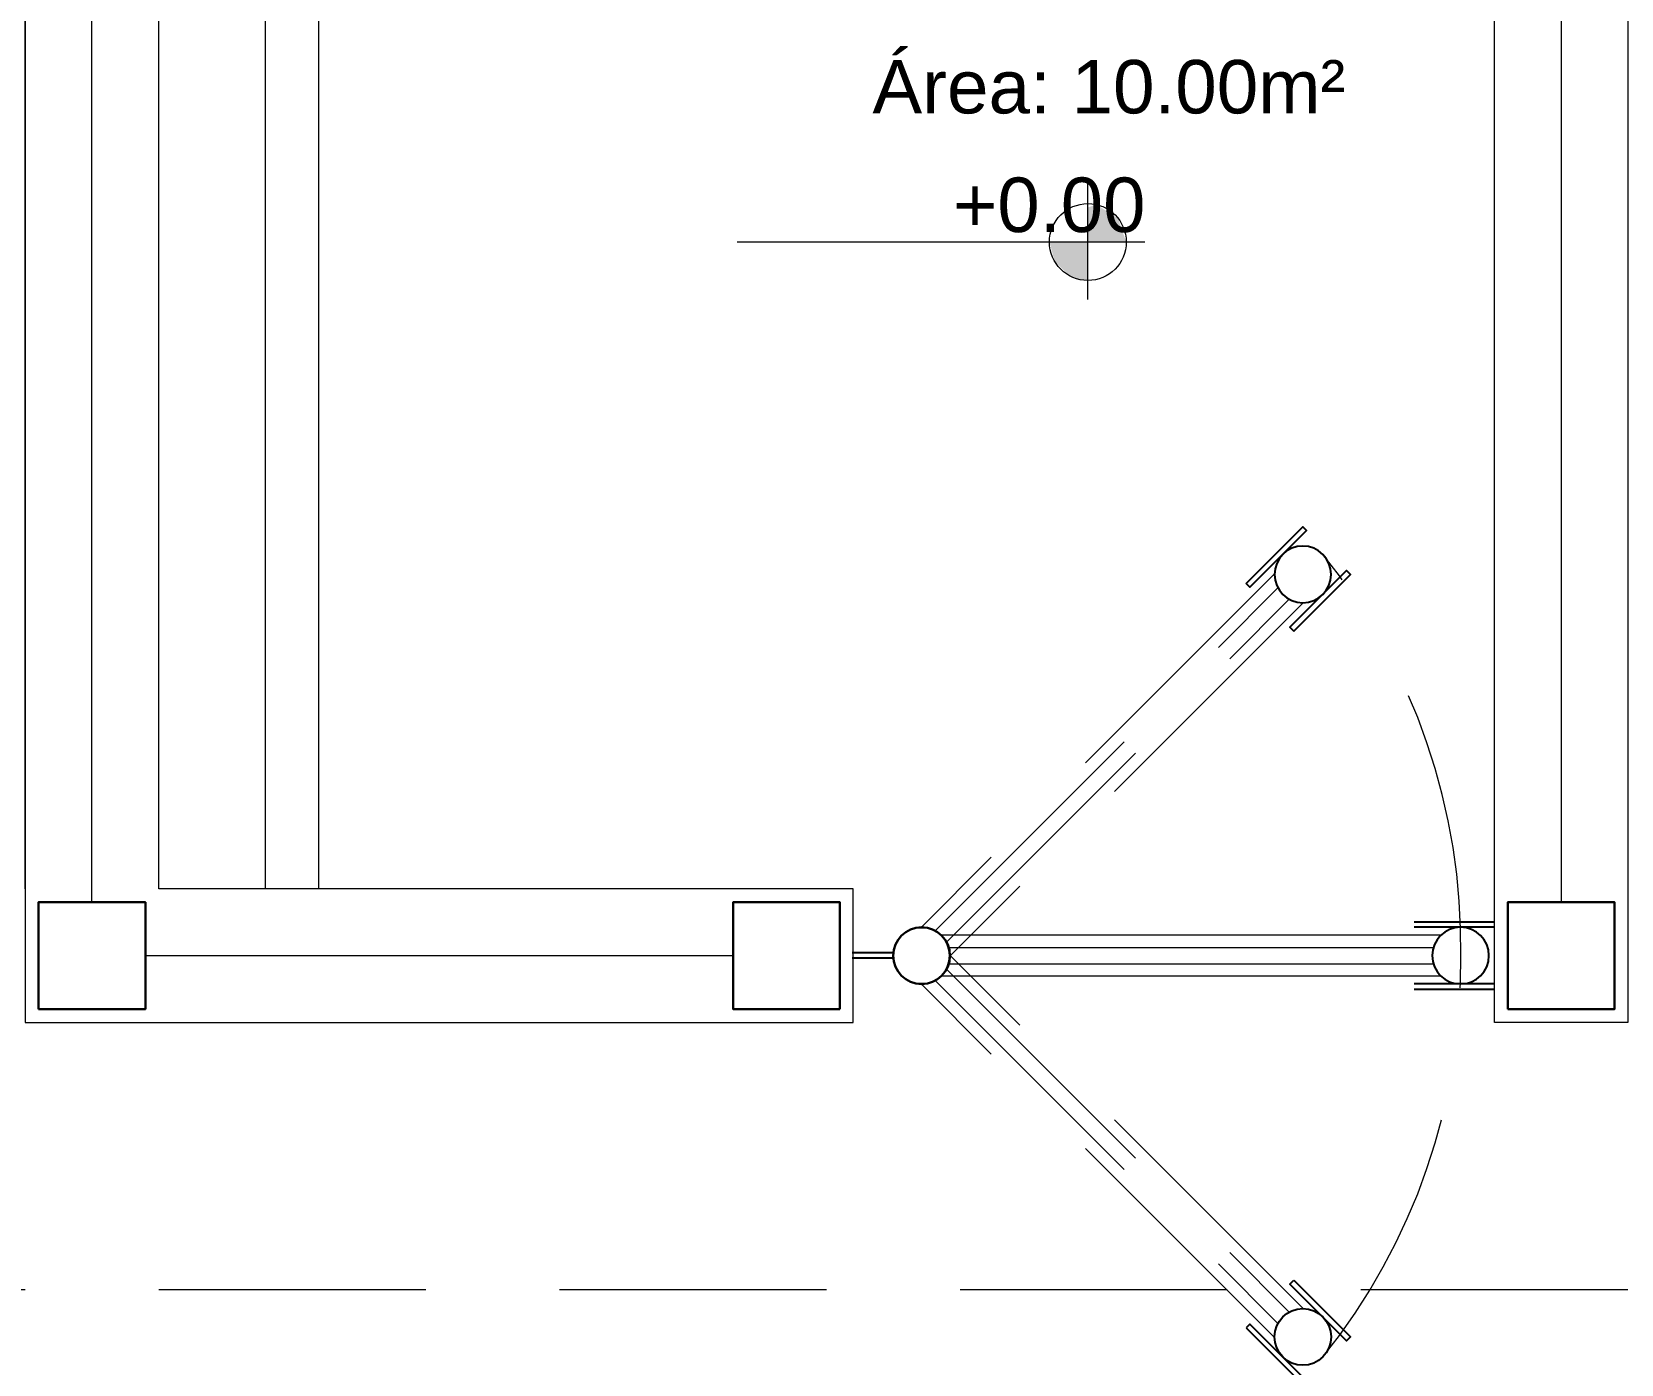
# Model space of a CAD drawing. Header units: metres. Extents: x 5 to 242, y -3 to 162.
# Drawn here: x 156.821 to 159.796, y 98.325 to 100.818 of the extents above; entities that cross this region are included whole.
import ezdxf

# ---------------------------------------------------------------- set-up
doc = ezdxf.new("R2010")
doc.units = ezdxf.units.M
doc.linetypes.add('IMPORT-Dashed _3_', pattern=[0.75, 0.5, -0.25])
doc.layers.add('1053_ARQ_BASE_MATADOURO_dwg', color=7, linetype='Continuous', lineweight=5, true_color=0x767676)
for name, color, linetype, lineweight in [('A-PAREDE', 7, 'Continuous', 30), ('A-PROJEÇÃO', 7, 'IMPORT-Dashed _3_', 15), ('A-TEXTO1', 7, 'Continuous', 5), ('A-VISTA01', 7, 'Continuous', 20), ('A-VISTA02', 7, 'Continuous', 15), ('A-VISTA03', 7, 'Continuous', 9), ('A-VISTA04', 7, 'Continuous', 5), ('A-VISTA06', 7, 'Continuous', 5)]:
    doc.layers.add(name, color=color, linetype=linetype, lineweight=lineweight)
doc.styles.add('Arial_1', font='arial.ttf', dxfattribs={"height": 0.102})
doc.styles.add('Arial_3', font='arial.ttf', dxfattribs={"height": 0.1})

# ---------------------------------------------------------------- blocks, each defined once
blk = doc.blocks.new('1053_ARQ_BASE_MATADOURO_dwg_A$C3BBF43EE-4039607-TÉRREO 1_20')
at = {"layer": 'A-PROJEÇÃO', "color": 253, "true_color": 0xaaaaaa}
for p, q in [((0.0998, 0.1011), (1.0352, 0.1011)), ((1.0212, 0.078), (0.1138, 0.078)), ((1.0212, 0.048), (0.1138, 0.048)), ((0.0998, 0.0249), (1.0352, 0.0249))]:
    blk.add_line(p, q, dxfattribs=at)
at = {"layer": 'A-PROJEÇÃO', "color": 253, "linetype": 'Continuous', "lineweight": 25, "true_color": 0xaaaaaa, "flags": 128}
for points in [[(0.15, 0.126), (0, 0.126), (0, 0.116), (0.15, 0.116)], [(0.15, 0), (0, 0), (0, 0.01), (0.15, 0.01)]]:
    blk.add_lwpolyline(points, close=True, dxfattribs=at)
at = {"layer": 'A-PROJEÇÃO', "color": 253, "linetype": 'Continuous', "lineweight": 25, "true_color": 0xaaaaaa}
for centre in [(0.063, 0.063), (1.072, 0.063)]:
    blk.add_circle(centre, 0.053, dxfattribs=at)
blk = doc.blocks.new('1053_ARQ_BASE_MATADOURO_dwg_A$C3BBF43EE-4039606-TÉRREO 1_20')
at = {"layer": 'A-PROJEÇÃO', "color": 253, "true_color": 0xaaaaaa}
for p, q in [((0.0998, 0.1011), (1.0352, 0.1011)), ((1.0212, 0.078), (0.1138, 0.078)), ((1.0212, 0.048), (0.1138, 0.048)), ((0.0998, 0.0249), (1.0352, 0.0249))]:
    blk.add_line(p, q, dxfattribs=at)
at = {"layer": 'A-PROJEÇÃO', "color": 253, "linetype": 'Continuous', "lineweight": 25, "true_color": 0xaaaaaa, "flags": 128}
for points in [[(0.15, 0.126), (0, 0.126), (0, 0.116), (0.15, 0.116)], [(0.15, 0), (0, 0), (0, 0.01), (0.15, 0.01)]]:
    blk.add_lwpolyline(points, close=True, dxfattribs=at)
at = {"layer": 'A-PROJEÇÃO', "color": 253, "linetype": 'Continuous', "lineweight": 25, "true_color": 0xaaaaaa}
for centre in [(0.063, 0.063), (1.072, 0.063)]:
    blk.add_circle(centre, 0.053, dxfattribs=at)
blk = doc.blocks.new('1053_ARQ_BASE_MATADOURO_dwg_Porteira_Curral_1-4039608-TÉRREO 1_20')
at = {"layer": 'A-PAREDE', "color": 253, "lineweight": 25, "true_color": 0xaaaaaa}
for p, q in [((207868.2993, 9278518.2534), (207868.2219, 9278518.2534)), ((207868.2993, 9278518.2434), (207868.2219, 9278518.2434))]:
    blk.add_line(p, q, dxfattribs=at)
for centre in [(207868.352, 9278518.2484), (207869.361, 9278518.2484)]:
    blk.add_ellipse(centre, major_axis=(0, 0.053), ratio=1, dxfattribs=at)
at = {"layer": 'A-VISTA02', "color": 253, "true_color": 0xaaaaaa}
for p, q in [((207869.3242, 9278518.2865), (207868.3889, 9278518.2865)), ((207869.3242, 9278518.2103), (207868.3889, 9278518.2103))]:
    blk.add_line(p, q, dxfattribs=at)
at = {"layer": 'A-VISTA03', "color": 253, "lineweight": 25, "true_color": 0xaaaaaa}
for p, q in [((207869.274, 9278518.3114), (207869.424, 9278518.3114)), ((207869.424, 9278518.3014), (207869.274, 9278518.3014)), ((207869.424, 9278518.1954), (207869.274, 9278518.1954)), ((207869.274, 9278518.1854), (207869.424, 9278518.1854))]:
    blk.add_line(p, q, dxfattribs=at)
at = {"layer": 'A-VISTA04', "color": 253, "true_color": 0xaaaaaa}
for p, q in [((207868.4029, 9278518.2634), (207869.3102, 9278518.2634)), ((207868.4029, 9278518.2334), (207869.3102, 9278518.2334))]:
    blk.add_line(p, q, dxfattribs=at)
blk = doc.blocks.new('1053_ARQ_BASE_MATADOURO_dwg_arq geral tgov-4039641-TÉRREO 1_20')
at = {"layer": 'A-TEXTO1', "lineweight": 9, "true_color": 0xe2e2e2}
h = blk.add_hatch(color=254, dxfattribs=at)
h.paths.add_polyline_path([(2.1888, 17.1667), (2.1888, 17.2385), (2.1169, 17.2385), (2.1265, 17.2026), (2.1528, 17.1763), (2.1702, 17.1691)])
h.paths.add_polyline_path([(2.1888, 17.2385), (2.2606, 17.2385), (2.245, 17.2833), (2.2048, 17.3086), (2.1888, 17.3033), (2.1888, 17.2545)])
at = {"layer": 'A-PAREDE', "color": 253, "true_color": 0xaaaaaa, "flags": 128}
for points in [[(0.2246, 15.8032), (0.4246, 15.8032), (0.4246, 16.0032), (0.2246, 16.0032)], [(1.7246, 15.8032), (1.5246, 15.8032), (1.5246, 16.0032), (1.7246, 16.0032)], [(2.9746, 15.8032), (3.1746, 15.8032), (3.1746, 16.0032), (2.9746, 16.0032)]]:
    blk.add_lwpolyline(points, close=True, dxfattribs=at)
at = {"layer": 'A-PROJEÇÃO', "color": 253, "true_color": 0xaaaaaa, "flags": 128}
blk.add_lwpolyline([(12.1996, 15.2781), (-3.0504, 15.2781), (-3.0504, 20.7782), (12.1996, 20.7782)], close=True, dxfattribs=at)
at = {"layer": 'A-PROJEÇÃO', "color": 253, "true_color": 0xaaaaaa}
for centre, start, end in [((1.7204, 15.9222), 359.0644, 38.8647), ((1.7204, 15.8841), 321.1353, 0.9356)]:
    blk.add_arc(centre, 1.1664, start, end, dxfattribs=at)
at = {"layer": 'A-TEXTO1', "color": 253, "true_color": 0xaaaaaa}
for p, q in [((2.1888, 17.1311), (2.1888, 17.3583)), ((2.2952, 17.2385), (1.5323, 17.2385))]:
    blk.add_line(p, q, dxfattribs=at)
blk.add_circle((2.1888, 17.2385), 0.0719, dxfattribs=at)
at = {"layer": 'A-VISTA01', "color": 253, "true_color": 0xaaaaaa, "flags": 128}
for points in [[(0.1996, 16.0281), (0.1996, 20.0282), (0.1996, 16.0281), (0.1996, 15.7781), (0.4496, 15.7781)], [(7.4496, 16.0281), (7.4496, 15.7781), (7.1996, 15.7781), (4.3996, 15.7781), (4.3996, 16.0282), (7.1996, 16.0282), (7.1996, 20.0282), (3.1996, 20.0282), (3.1996, 16.0282), (3.1996, 15.7781), (2.9496, 15.7781), (2.9496, 16.0281), (2.9496, 20.0282)], [(0.4496, 15.7782), (1.7496, 15.7782), (1.7496, 16.0282), (0.4496, 16.0282), (0.4496, 19.9261)]]:
    blk.add_lwpolyline(points, dxfattribs=at)
at = {"layer": 'A-VISTA04', "color": 253, "true_color": 0xaaaaaa}
for p, q in [((0.3246, 16.0032), (0.3246, 20.0532)), ((3.0746, 20.0532), (3.0746, 16.0032)), ((0.4246, 15.9032), (1.5246, 15.9032))]:
    blk.add_line(p, q, dxfattribs=at)
at = {"layer": 'A-VISTA06', "color": 253, "true_color": 0xaaaaaa}
for p, q in [((0.6496, 16.0281), (0.6496, 20.0281)), ((0.7496, 16.0281), (0.7496, 20.0281))]:
    blk.add_line(p, q, dxfattribs=at)
at = {"extrusion": (0, 0, -1)}
for name, p, zscale, rotation in [('1053_ARQ_BASE_MATADOURO_dwg_A$C3BBF43EE-4039606-TÉRREO 1_20', (-2.6802, 16.6166), -0.9999999999999999, 314.9999999998643), ('1053_ARQ_BASE_MATADOURO_dwg_Porteira_Curral_1-4039608-TÉRREO 1_20', (207866.4745, 9278534.1516), -1, 180)]:
    blk.add_blockref(name, p, dxfattribs=dict(at, zscale=zscale, rotation=rotation))
at = {"rotation": 135.0000000001357}
blk.add_blockref('1053_ARQ_BASE_MATADOURO_dwg_A$C3BBF43EE-4039607-TÉRREO 1_20', (2.6802, 15.1897), dxfattribs=at)
at = {"layer": 'A-TEXTO1', "attachment_point": 1, "line_spacing_factor": 0.941778}
for s, insert, char_height, width, style in [('Área: 10.00m²', (1.7855, 17.5792), 0.1, 1.057761, 'Arial_3'), ('+0.00', (1.9361, 17.3592), 0.102, 0.43082, 'Arial_1')]:
    blk.add_mtext(s, dxfattribs=dict(at, insert=insert, char_height=char_height, width=width, style=style))
blk = doc.blocks.new('1053_ARQ_BASE_MATADOURO_dwg-3625622-TÉRREO 1_20')
blk.add_blockref('1053_ARQ_BASE_MATADOURO_dwg_arq geral tgov-4039641-TÉRREO 1_20', (130.2098, 83.186))

msp = doc.modelspace()

# ---------------------------------------------------------------- block references
at = {"layer": '1053_ARQ_BASE_MATADOURO_dwg', "color": 253, "true_color": 0xaaaaaa}
msp.add_blockref('1053_ARQ_BASE_MATADOURO_dwg-3625622-TÉRREO 1_20', (26.3988, 0), dxfattribs=at)

doc.saveas('drawing.dxf')
